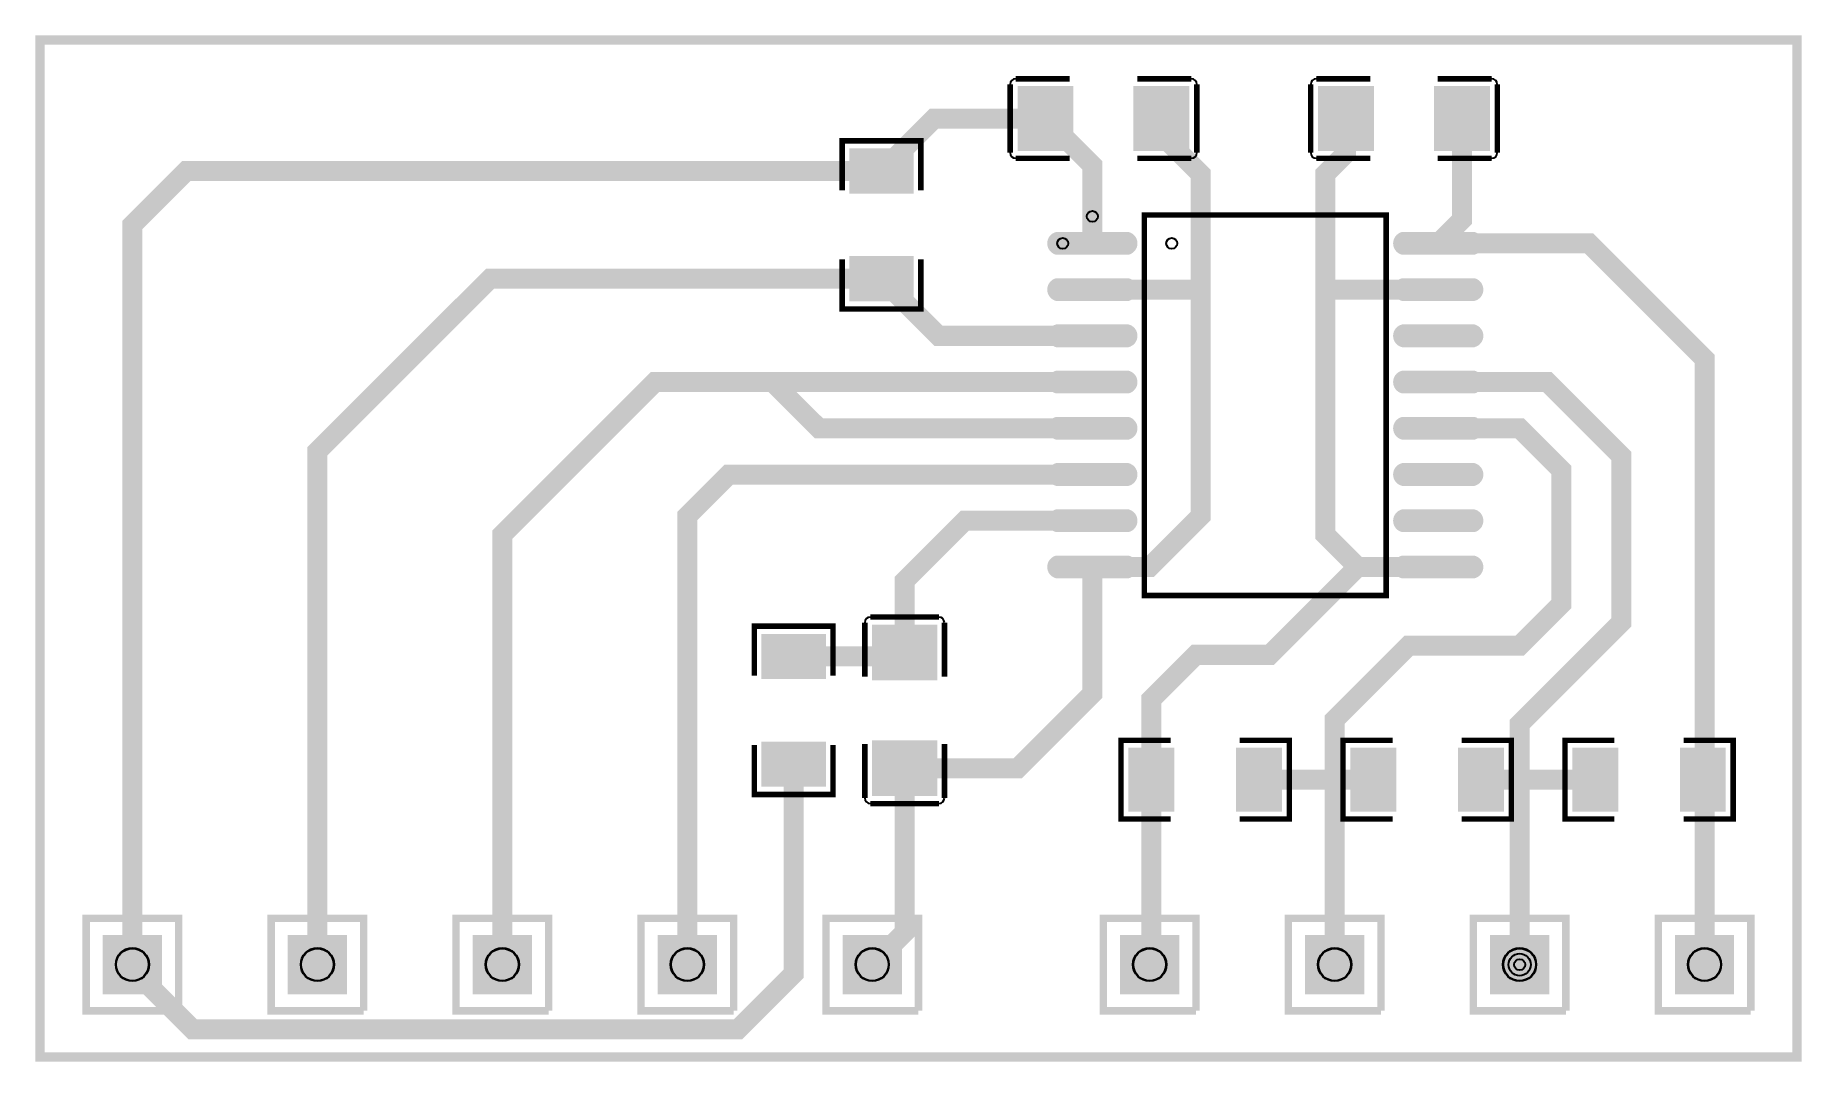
# Model space of a CAD drawing. Header units: millimetres. Extents: x 12.6 to 61.1, y 48.1 to 76.3.
import ezdxf

# ---------------------------------------------------------------- set-up
doc = ezdxf.new("R2010")
doc.units = ezdxf.units.MM
for name, color, linetype, true_color in [('BoardOutLine', 7, 'Continuous', 0xff00ff), ('BottomSolderMaskLayer', 7, 'Continuous', 0xaa00ff), ('Document', 7, 'Continuous', 0xffffff), ('Hole', 7, 'Continuous', 0x222222), ('Multi-Layer', 7, 'Continuous', 0xc0c0c0), ('TopLayer', 7, 'Continuous', 0xff0000), ('TopPasteMaskLayer', 7, 'Continuous', 0x808080), ('TopSilkLayer', 7, 'Continuous', 0xffcc00), ('TopSolderMaskLayer', 7, 'Continuous', 0x800080)]:
    doc.layers.add(name, color=color, linetype=linetype, true_color=true_color)

msp = doc.modelspace()

# ---------------------------------------------------------------- hatches: boundary and pattern name
at = {"layer": 'BottomSolderMaskLayer'}
for points in [[(16.053, 51.613), (16.053, 49.987), (14.427, 49.987), (14.427, 51.613)], [(21.133, 51.613), (21.133, 49.987), (19.507, 49.987), (19.507, 51.613)], [(26.213, 51.613), (26.213, 49.987), (24.587, 49.987), (24.587, 51.613)], [(31.293, 51.613), (31.293, 49.987), (29.667, 49.987), (29.667, 51.613)], [(36.373, 51.613), (36.373, 49.987), (34.747, 49.987), (34.747, 51.613)], [(43.993, 51.613), (43.993, 49.987), (42.367, 49.987), (42.367, 51.613)], [(49.073, 51.613), (49.073, 49.987), (47.447, 49.987), (47.447, 51.613)], [(54.153, 51.613), (54.153, 49.987), (52.527, 49.987), (52.527, 51.613)], [(59.233, 51.613), (59.233, 49.987), (57.607, 49.987), (57.607, 51.613)]]:
    msp.add_hatch(color=256, dxfattribs=at).paths.add_polyline_path(points)
at = {"layer": 'Multi-Layer'}
for points in [[(16.027, 51.588), (16.027, 50.013), (14.453, 50.013), (14.453, 51.588)], [(21.107, 51.588), (21.107, 50.013), (19.533, 50.013), (19.533, 51.588)], [(26.187, 51.588), (26.187, 50.013), (24.613, 50.013), (24.613, 51.588)], [(31.267, 51.588), (31.267, 50.013), (29.693, 50.013), (29.693, 51.588)], [(36.347, 51.588), (36.347, 50.013), (34.773, 50.013), (34.773, 51.588)], [(43.967, 51.588), (43.967, 50.013), (42.393, 50.013), (42.393, 51.588)], [(49.047, 51.588), (49.047, 50.013), (47.473, 50.013), (47.473, 51.588)], [(54.128, 51.588), (54.128, 50.013), (52.553, 50.013), (52.553, 51.588)], [(59.208, 51.588), (59.208, 50.013), (57.633, 50.013), (57.633, 51.588)]]:
    msp.add_hatch(color=256, dxfattribs=at).paths.add_polyline_path(points)
at = {"layer": 'TopLayer'}
for points in [[(41.06, 74.905), (41.06, 73.177), (39.575, 73.177), (39.575, 74.905)], [(42.76, 74.905), (42.76, 73.177), (44.245, 73.177), (44.245, 74.905)], [(49.315, 73.177), (49.315, 74.905), (47.83, 74.905), (47.83, 73.177)], [(51.015, 73.177), (51.015, 74.905), (52.5, 74.905), (52.5, 73.177)], [(36.665, 71.995), (34.964, 71.995), (34.964, 73.203), (36.665, 73.203)], [(42.518, 70.899, -0.785398), (42.518, 70.325), (40.692, 70.325, -0.785398), (40.692, 70.899)], [(52.019, 70.899, -0.785398), (52.019, 70.325), (50.192, 70.325, -0.785398), (50.192, 70.899)], [(36.665, 70.245), (34.964, 70.245), (34.964, 69.038), (36.665, 69.038)], [(42.518, 69.629, -0.785398), (42.518, 69.055), (40.692, 69.055, -0.785398), (40.692, 69.629)], [(52.019, 69.629, -0.785398), (52.019, 69.055), (50.192, 69.055, -0.785398), (50.192, 69.629)], [(42.518, 68.359, -0.785398), (42.518, 67.785), (40.692, 67.785, -0.785398), (40.692, 68.359)], [(52.019, 68.359, -0.785398), (52.019, 67.785), (50.192, 67.785, -0.785398), (50.192, 68.359)], [(42.518, 67.089, -0.785398), (42.518, 66.515), (40.692, 66.515, -0.785398), (40.692, 67.089)], [(52.019, 67.089, -0.785398), (52.019, 66.515), (50.192, 66.515, -0.785398), (50.192, 67.089)], [(42.518, 65.819, -0.785398), (42.518, 65.245), (40.692, 65.245, -0.785398), (40.692, 65.819)], [(52.019, 65.819, -0.785398), (52.019, 65.245), (50.192, 65.245, -0.785398), (50.192, 65.819)], [(42.518, 64.549, -0.785398), (42.518, 63.975), (40.692, 63.975, -0.785398), (40.692, 64.549)], [(52.019, 64.549, -0.785398), (52.019, 63.975), (50.192, 63.975, -0.785398), (50.192, 64.549)], [(42.518, 63.279, -0.785398), (42.518, 62.705), (40.692, 62.705, -0.785398), (40.692, 63.279)], [(52.019, 63.279, -0.785398), (52.019, 62.705), (50.192, 62.705, -0.785398), (50.192, 63.279)], [(42.518, 62.009, -0.785398), (42.518, 61.435), (40.692, 61.435, -0.785398), (40.692, 62.009)], [(52.019, 62.009, -0.785398), (52.019, 61.435), (50.192, 61.435, -0.785398), (50.192, 62.009)], [(32.551, 58.66), (34.252, 58.66), (34.252, 59.868), (32.551, 59.868)], [(37.313, 58.635), (35.585, 58.635), (35.585, 60.12), (37.313, 60.12)], [(32.551, 56.91), (34.252, 56.91), (34.252, 55.703), (32.551, 55.703)], [(37.313, 56.935), (35.585, 56.935), (35.585, 55.45), (37.313, 55.45)], [(43.829, 55.03), (43.829, 56.731), (42.622, 56.731), (42.622, 55.03)], [(45.579, 55.03), (45.579, 56.731), (46.787, 56.731), (46.787, 55.03)], [(49.925, 55.03), (49.925, 56.731), (48.718, 56.731), (48.718, 55.03)], [(51.675, 55.03), (51.675, 56.731), (52.883, 56.731), (52.883, 55.03)], [(56.021, 55.03), (56.021, 56.731), (54.814, 56.731), (54.814, 55.03)], [(57.771, 55.03), (57.771, 56.731), (58.979, 56.731), (58.979, 55.03)]]:
    msp.add_hatch(color=256, dxfattribs=at).paths.add_polyline_path(points)
at = {"layer": 'TopPasteMaskLayer'}
for points in [[(41.06, 74.805), (41.06, 74.435), (40.96, 74.335), (40.655, 74.335), (40.555, 74.235), (40.555, 73.847), (40.655, 73.747), (40.96, 73.747), (41.06, 73.647), (41.06, 73.277), (40.96, 73.177), (39.675, 73.177), (39.575, 73.277), (39.575, 74.805), (39.675, 74.905), (40.96, 74.905)], [(42.76, 74.805), (42.76, 74.435), (42.86, 74.335), (43.165, 74.335), (43.265, 74.235), (43.265, 73.847), (43.165, 73.747), (42.86, 73.747), (42.76, 73.647), (42.76, 73.277), (42.86, 73.177), (44.145, 73.177), (44.245, 73.277), (44.245, 74.805), (44.145, 74.905), (42.86, 74.905)], [(49.315, 73.277), (49.315, 73.647), (49.215, 73.747), (48.91, 73.747), (48.81, 73.847), (48.81, 74.235), (48.91, 74.335), (49.215, 74.335), (49.315, 74.435), (49.315, 74.805), (49.215, 74.905), (47.93, 74.905), (47.83, 74.805), (47.83, 73.277), (47.93, 73.177), (49.215, 73.177)], [(51.015, 73.277), (51.015, 73.647), (51.115, 73.747), (51.42, 73.747), (51.52, 73.847), (51.52, 74.235), (51.42, 74.335), (51.115, 74.335), (51.015, 74.435), (51.015, 74.805), (51.115, 74.905), (52.4, 74.905), (52.5, 74.805), (52.5, 73.277), (52.4, 73.177), (51.115, 73.177)], [(36.565, 71.995), (36.203, 71.995), (36.103, 72.095), (36.103, 72.306), (36.003, 72.406), (35.625, 72.406), (35.525, 72.306), (35.525, 72.095), (35.425, 71.995), (35.064, 71.995), (34.964, 72.095), (34.964, 73.103), (35.064, 73.203), (36.565, 73.203), (36.665, 73.103), (36.665, 72.095)], [(42.518, 70.899, -0.785398), (42.518, 70.325), (40.692, 70.325, -0.785398), (40.692, 70.899)], [(52.019, 70.899, -0.785398), (52.019, 70.325), (50.192, 70.325, -0.785398), (50.192, 70.899)], [(36.565, 70.245), (36.203, 70.245), (36.103, 70.145), (36.103, 69.935), (36.003, 69.835), (35.625, 69.835), (35.525, 69.935), (35.525, 70.145), (35.425, 70.245), (35.064, 70.245), (34.964, 70.145), (34.964, 69.138), (35.064, 69.038), (36.565, 69.038), (36.665, 69.138), (36.665, 70.145)], [(42.518, 69.629, -0.785398), (42.518, 69.055), (40.692, 69.055, -0.785398), (40.692, 69.629)], [(52.019, 69.629, -0.785398), (52.019, 69.055), (50.192, 69.055, -0.785398), (50.192, 69.629)], [(42.518, 68.359, -0.785398), (42.518, 67.785), (40.692, 67.785, -0.785398), (40.692, 68.359)], [(52.019, 68.359, -0.785398), (52.019, 67.785), (50.192, 67.785, -0.785398), (50.192, 68.359)], [(42.518, 67.089, -0.785398), (42.518, 66.515), (40.692, 66.515, -0.785398), (40.692, 67.089)], [(52.019, 67.089, -0.785398), (52.019, 66.515), (50.192, 66.515, -0.785398), (50.192, 67.089)], [(42.518, 65.819, -0.785398), (42.518, 65.245), (40.692, 65.245, -0.785398), (40.692, 65.819)], [(52.019, 65.819, -0.785398), (52.019, 65.245), (50.192, 65.245, -0.785398), (50.192, 65.819)], [(42.518, 64.549, -0.785398), (42.518, 63.975), (40.692, 63.975, -0.785398), (40.692, 64.549)], [(52.019, 64.549, -0.785398), (52.019, 63.975), (50.192, 63.975, -0.785398), (50.192, 64.549)], [(42.518, 63.279, -0.785398), (42.518, 62.705), (40.692, 62.705, -0.785398), (40.692, 63.279)], [(52.019, 63.279, -0.785398), (52.019, 62.705), (50.192, 62.705, -0.785398), (50.192, 63.279)], [(42.518, 62.009, -0.785398), (42.518, 61.435), (40.692, 61.435, -0.785398), (40.692, 62.009)], [(52.019, 62.009, -0.785398), (52.019, 61.435), (50.192, 61.435, -0.785398), (50.192, 62.009)], [(32.651, 58.66), (33.012, 58.66), (33.112, 58.76), (33.112, 58.971), (33.212, 59.071), (33.59, 59.071), (33.69, 58.971), (33.69, 58.76), (33.79, 58.66), (34.152, 58.66), (34.252, 58.76), (34.252, 59.768), (34.152, 59.868), (32.651, 59.868), (32.551, 59.768), (32.551, 58.76)], [(37.213, 58.635), (36.843, 58.635), (36.743, 58.735), (36.743, 59.04), (36.643, 59.14), (36.255, 59.14), (36.155, 59.04), (36.155, 58.735), (36.055, 58.635), (35.685, 58.635), (35.585, 58.735), (35.585, 60.02), (35.685, 60.12), (37.213, 60.12), (37.313, 60.02), (37.313, 58.735)], [(32.651, 56.91), (33.012, 56.91), (33.112, 56.81), (33.112, 56.6), (33.212, 56.5), (33.59, 56.5), (33.69, 56.6), (33.69, 56.81), (33.79, 56.91), (34.152, 56.91), (34.252, 56.81), (34.252, 55.803), (34.152, 55.703), (32.651, 55.703), (32.551, 55.803), (32.551, 56.81)], [(37.213, 56.935), (36.843, 56.935), (36.743, 56.835), (36.743, 56.53), (36.643, 56.43), (36.255, 56.43), (36.155, 56.53), (36.155, 56.835), (36.055, 56.935), (35.685, 56.935), (35.585, 56.835), (35.585, 55.55), (35.685, 55.45), (37.213, 55.45), (37.313, 55.55), (37.313, 56.835)], [(43.829, 55.13), (43.829, 55.491), (43.729, 55.591), (43.519, 55.591), (43.419, 55.691), (43.419, 56.069), (43.519, 56.169), (43.729, 56.169), (43.829, 56.269), (43.829, 56.631), (43.729, 56.731), (42.722, 56.731), (42.622, 56.631), (42.622, 55.13), (42.722, 55.03), (43.729, 55.03)], [(45.579, 55.13), (45.579, 55.491), (45.679, 55.591), (45.89, 55.591), (45.99, 55.691), (45.99, 56.069), (45.89, 56.169), (45.679, 56.169), (45.579, 56.269), (45.579, 56.631), (45.679, 56.731), (46.687, 56.731), (46.787, 56.631), (46.787, 55.13), (46.687, 55.03), (45.679, 55.03)], [(49.925, 55.13), (49.925, 55.491), (49.825, 55.591), (49.615, 55.591), (49.515, 55.691), (49.515, 56.069), (49.615, 56.169), (49.825, 56.169), (49.925, 56.269), (49.925, 56.631), (49.825, 56.731), (48.818, 56.731), (48.718, 56.631), (48.718, 55.13), (48.818, 55.03), (49.825, 55.03)], [(51.675, 55.13), (51.675, 55.491), (51.775, 55.591), (51.986, 55.591), (52.086, 55.691), (52.086, 56.069), (51.986, 56.169), (51.775, 56.169), (51.675, 56.269), (51.675, 56.631), (51.775, 56.731), (52.783, 56.731), (52.883, 56.631), (52.883, 55.13), (52.783, 55.03), (51.775, 55.03)], [(56.021, 55.13), (56.021, 55.491), (55.921, 55.591), (55.711, 55.591), (55.611, 55.691), (55.611, 56.069), (55.711, 56.169), (55.921, 56.169), (56.021, 56.269), (56.021, 56.631), (55.921, 56.731), (54.914, 56.731), (54.814, 56.631), (54.814, 55.13), (54.914, 55.03), (55.921, 55.03)], [(57.771, 55.13), (57.771, 55.491), (57.871, 55.591), (58.082, 55.591), (58.182, 55.691), (58.182, 56.069), (58.082, 56.169), (57.871, 56.169), (57.771, 56.269), (57.771, 56.631), (57.871, 56.731), (58.879, 56.731), (58.979, 56.631), (58.979, 55.13), (58.879, 55.03), (57.871, 55.03)]]:
    msp.add_hatch(color=256, dxfattribs=at).paths.add_polyline_path(points)
at = {"layer": 'TopSolderMaskLayer'}
for points in [[(41.085, 74.931), (41.085, 73.152), (39.55, 73.152), (39.55, 74.931)], [(42.735, 74.931), (42.735, 73.152), (44.27, 73.152), (44.27, 74.931)], [(49.34, 73.152), (49.34, 74.931), (47.805, 74.931), (47.805, 73.152)], [(50.99, 73.152), (50.99, 74.931), (52.525, 74.931), (52.525, 73.152)], [(36.7, 71.977), (34.928, 71.977), (34.928, 73.221), (36.7, 73.221)], [(42.599, 70.925, -0.785398), (42.599, 70.3), (40.611, 70.3, -0.785398), (40.611, 70.925)], [(52.099, 70.925, -0.785398), (52.099, 70.3), (50.111, 70.3, -0.785398), (50.111, 70.925)], [(36.7, 70.263), (34.928, 70.263), (34.928, 69.02), (36.7, 69.02)], [(42.599, 69.655, -0.785398), (42.599, 69.03), (40.611, 69.03, -0.785398), (40.611, 69.655)], [(52.099, 69.655, -0.785398), (52.099, 69.03), (50.111, 69.03, -0.785398), (50.111, 69.655)], [(42.599, 68.385, -0.785398), (42.599, 67.76), (40.611, 67.76, -0.785398), (40.611, 68.385)], [(52.099, 68.385, -0.785398), (52.099, 67.76), (50.111, 67.76, -0.785398), (50.111, 68.385)], [(42.599, 67.115, -0.785398), (42.599, 66.49), (40.611, 66.49, -0.785398), (40.611, 67.115)], [(52.099, 67.115, -0.785398), (52.099, 66.49), (50.111, 66.49, -0.785398), (50.111, 67.115)], [(42.599, 65.845, -0.785398), (42.599, 65.22), (40.611, 65.22, -0.785398), (40.611, 65.845)], [(52.099, 65.845, -0.785398), (52.099, 65.22), (50.111, 65.22, -0.785398), (50.111, 65.845)], [(42.599, 64.575, -0.785398), (42.599, 63.95), (40.611, 63.95, -0.785398), (40.611, 64.575)], [(52.099, 64.575, -0.785398), (52.099, 63.95), (50.111, 63.95, -0.785398), (50.111, 64.575)], [(42.599, 63.305, -0.785398), (42.599, 62.68), (40.611, 62.68, -0.785398), (40.611, 63.305)], [(52.099, 63.305, -0.785398), (52.099, 62.68), (50.111, 62.68, -0.785398), (50.111, 63.305)], [(42.599, 62.035, -0.785398), (42.599, 61.41), (40.611, 61.41, -0.785398), (40.611, 62.035)], [(52.099, 62.035, -0.785398), (52.099, 61.41), (50.111, 61.41, -0.785398), (50.111, 62.035)], [(32.515, 58.642), (34.287, 58.642), (34.287, 59.886), (32.515, 59.886)], [(37.343, 58.613), (35.556, 58.613), (35.556, 60.142), (37.343, 60.142)], [(32.515, 56.928), (34.287, 56.928), (34.287, 55.685), (32.515, 55.685)], [(37.343, 56.957), (35.556, 56.957), (35.556, 55.428), (37.343, 55.428)], [(43.854, 55.004), (43.854, 56.756), (42.596, 56.756), (42.596, 55.004)], [(45.554, 55.004), (45.554, 56.756), (46.812, 56.756), (46.812, 55.004)], [(49.95, 55.004), (49.95, 56.756), (48.692, 56.756), (48.692, 55.004)], [(51.65, 55.004), (51.65, 56.756), (52.908, 56.756), (52.908, 55.004)], [(56.047, 55.004), (56.047, 56.756), (54.788, 56.756), (54.788, 55.004)], [(57.746, 55.004), (57.746, 56.756), (59.004, 56.756), (59.004, 55.004)], [(16.053, 51.613), (16.053, 49.987), (14.427, 49.987), (14.427, 51.613)], [(21.133, 51.613), (21.133, 49.987), (19.507, 49.987), (19.507, 51.613)], [(26.213, 51.613), (26.213, 49.987), (24.587, 49.987), (24.587, 51.613)], [(31.293, 51.613), (31.293, 49.987), (29.667, 49.987), (29.667, 51.613)], [(36.373, 51.613), (36.373, 49.987), (34.747, 49.987), (34.747, 51.613)], [(43.993, 51.613), (43.993, 49.987), (42.367, 49.987), (42.367, 51.613)], [(49.073, 51.613), (49.073, 49.987), (47.447, 49.987), (47.447, 51.613)], [(54.153, 51.613), (54.153, 49.987), (52.527, 49.987), (52.527, 51.613)], [(59.233, 51.613), (59.233, 49.987), (57.607, 49.987), (57.607, 51.613)]]:
    msp.add_hatch(color=256, dxfattribs=at).paths.add_polyline_path(points)

# ---------------------------------------------------------------- linework, layer by layer
at = {"layer": 'BoardOutLine', "const_width": 0.254}
msp.add_lwpolyline([(12.7, 76.2), (60.96, 76.2), (60.96, 48.26), (12.7, 48.26), (12.7, 76.2)], close=True, dxfattribs=at)
at = {"layer": 'BottomSolderMaskLayer'}
for centre in [(15.24, 50.8), (20.32, 50.8), (25.4, 50.8), (30.48, 50.8), (35.56, 50.8), (43.18, 50.8), (48.26, 50.8), (53.34, 50.8), (58.42, 50.8)]:
    msp.add_circle(centre, 0.459, dxfattribs=at)
at = {"layer": 'Document'}
msp.add_circle((40.792, 70.612), 0.15, dxfattribs=at)
at = {"layer": 'Hole'}
msp.add_circle((53.34, 50.8), 0.152, dxfattribs=at)
at = {"layer": 'Multi-Layer'}
for centre, radius in [((15.24, 50.8), 0.445), ((20.32, 50.8), 0.445), ((25.4, 50.8), 0.445), ((30.48, 50.8), 0.445), ((35.56, 50.8), 0.445), ((43.18, 50.8), 0.445), ((48.26, 50.8), 0.445), ((53.34, 50.8), 0.445), ((53.34, 50.8), 0.305), ((58.42, 50.8), 0.445)]:
    msp.add_circle(centre, radius, dxfattribs=at)
at = {"layer": 'TopLayer', "const_width": 0.55}
for points in [[(35.814, 72.599), (37.256, 74.041), (40.318, 74.041)], [(40.318, 74.041), (41.605, 72.754), (41.605, 70.612)], [(41.605, 61.722), (43.18, 61.722), (44.577, 63.119), (44.577, 72.517), (43.503, 73.592), (43.503, 74.041)], [(48.573, 73.914), (48.573, 73.084), (48.006, 72.517), (48.006, 69.342), (51.105, 69.342)], [(51.105, 70.612), (51.758, 71.264), (51.758, 73.914)], [(35.814, 72.599), (16.719, 72.599), (15.24, 71.12), (15.24, 50.8)], [(58.42, 50.8), (58.42, 67.437), (55.245, 70.612), (51.105, 70.612)], [(20.32, 50.8), (20.32, 64.897), (25.064, 69.641), (35.814, 69.641)], [(35.814, 69.641), (37.383, 68.072), (41.605, 68.072)], [(41.605, 69.342), (44.323, 69.342)], [(51.105, 61.722), (48.895, 61.722), (48.006, 62.611), (48.006, 69.342)], [(25.4, 50.8), (25.4, 62.611), (29.591, 66.802), (41.605, 66.802)], [(41.605, 65.532), (34.092, 65.532), (32.822, 66.802)], [(51.105, 66.802), (54.102, 66.802), (56.134, 64.77), (56.134, 60.198), (53.34, 57.404), (53.34, 50.8)], [(51.105, 65.532), (53.34, 65.532), (54.483, 64.389), (54.483, 60.706), (53.34, 59.563), (50.292, 59.563), (48.26, 57.531), (48.26, 50.8)], [(41.605, 64.262), (31.623, 64.262), (30.48, 63.119), (30.48, 50.8)], [(36.449, 59.378), (36.449, 61.341), (38.1, 62.992), (41.605, 62.992)], [(41.605, 61.722), (41.605, 58.242), (39.555, 56.193), (36.449, 56.193)], [(43.225, 55.88), (43.225, 58.084), (44.45, 59.309), (46.482, 59.309), (48.895, 61.722)], [(51.105, 61.722), (49.403, 61.722)], [(36.449, 59.378), (36.335, 59.264), (33.401, 59.264)], [(33.401, 56.307), (33.401, 50.546), (31.877, 49.022), (16.891, 49.022), (15.24, 50.673), (15.24, 50.8)], [(35.56, 50.8), (36.449, 51.689), (36.449, 56.193)], [(43.18, 50.8), (43.225, 50.845), (43.225, 55.88)], [(46.183, 55.88), (48.26, 55.88)], [(49.321, 55.88), (48.26, 55.88)], [(52.279, 55.88), (53.34, 55.88)], [(53.34, 55.88), (55.418, 55.88)]]:
    msp.add_lwpolyline(points, dxfattribs=at)
at = {"layer": 'TopSilkLayer'}
for points, const_width in [([(40.984, 75.134), (39.499, 75.134)], 0.152), ([(42.836, 75.134), (44.321, 75.134)], 0.152), ([(47.754, 75.134), (49.239, 75.134)], 0.152), ([(52.576, 75.134), (51.091, 75.134)], 0.152), ([(39.346, 74.981), (39.346, 73.101)], 0.152), ([(44.474, 74.981), (44.474, 73.101)], 0.152), ([(47.601, 73.101), (47.601, 74.981)], 0.152), ([(52.729, 73.101), (52.729, 74.981)], 0.152), ([(36.893, 72.071), (36.893, 73.431), (34.735, 73.431), (34.735, 72.071)], 0.152), ([(39.499, 72.949), (40.984, 72.949)], 0.152), ([(44.321, 72.949), (42.836, 72.949)], 0.152), ([(49.239, 72.949), (47.754, 72.949)], 0.152), ([(51.091, 72.949), (52.576, 72.949)], 0.152), ([(36.893, 70.169), (36.893, 68.809), (34.735, 68.809), (34.735, 70.169)], 0.152), ([(32.322, 58.736), (32.322, 60.096), (34.48, 60.096), (34.48, 58.736)], 0.152), ([(35.356, 60.196), (35.356, 58.711)], 0.152), ([(37.389, 60.349), (35.509, 60.349)], 0.152), ([(37.542, 58.711), (37.542, 60.196)], 0.152), ([(32.322, 56.834), (32.322, 55.474), (34.48, 55.474), (34.48, 56.834)], 0.152), ([(35.356, 55.374), (35.356, 56.859)], 0.152), ([(37.542, 56.859), (37.542, 55.374)], 0.152), ([(43.753, 54.801), (42.393, 54.801), (42.393, 56.959), (43.753, 56.959)], 0.152), ([(45.655, 54.801), (47.015, 54.801), (47.015, 56.959), (45.655, 56.959)], 0.152), ([(49.849, 54.801), (48.489, 54.801), (48.489, 56.959), (49.849, 56.959)], 0.152), ([(51.751, 54.801), (53.111, 54.801), (53.111, 56.959), (51.751, 56.959)], 0.152), ([(55.945, 54.801), (54.585, 54.801), (54.585, 56.959), (55.945, 56.959)], 0.152), ([(57.847, 54.801), (59.207, 54.801), (59.207, 56.959), (57.847, 56.959)], 0.152), ([(37.389, 55.222), (35.509, 55.222)], 0.152), ([(16.51, 49.53), (13.97, 49.53), (13.97, 52.07), (16.51, 52.07), (16.51, 50.165)], 0.203), ([(21.59, 49.53), (19.05, 49.53), (19.05, 52.07), (21.59, 52.07), (21.59, 50.165)], 0.203), ([(26.67, 49.53), (24.13, 49.53), (24.13, 52.07), (26.67, 52.07), (26.67, 50.165)], 0.203), ([(31.75, 49.53), (29.21, 49.53), (29.21, 52.07), (31.75, 52.07), (31.75, 50.165)], 0.203), ([(36.83, 49.53), (34.29, 49.53), (34.29, 52.07), (36.83, 52.07), (36.83, 50.165)], 0.203), ([(44.45, 49.53), (41.91, 49.53), (41.91, 52.07), (44.45, 52.07), (44.45, 50.165)], 0.203), ([(49.53, 49.53), (46.99, 49.53), (46.99, 52.07), (49.53, 52.07), (49.53, 50.165)], 0.203), ([(54.61, 49.53), (52.07, 49.53), (52.07, 52.07), (54.61, 52.07), (54.61, 50.165)], 0.203), ([(59.69, 49.53), (57.15, 49.53), (57.15, 52.07), (59.69, 52.07), (59.69, 50.165)], 0.203), ([(16.51, 49.53), (16.51, 50.165)], 0.203), ([(21.59, 49.53), (21.59, 50.165)], 0.203), ([(26.67, 49.53), (26.67, 50.165)], 0.203), ([(31.75, 49.53), (31.75, 50.165)], 0.203), ([(36.83, 49.53), (36.83, 50.165)], 0.203), ([(44.45, 49.53), (44.45, 50.165)], 0.203), ([(49.53, 49.53), (49.53, 50.165)], 0.203), ([(54.61, 49.53), (54.61, 50.165)], 0.203), ([(59.69, 49.53), (59.69, 50.165)], 0.203)]:
    msp.add_lwpolyline(points, dxfattribs=dict(at, const_width=const_width))
at = {"layer": 'TopSilkLayer', "const_width": 0.152}
msp.add_lwpolyline([(43.034, 71.393), (49.677, 71.393), (49.677, 60.941), (43.034, 60.941), (43.034, 71.393)], close=True, dxfattribs=at)
at = {"layer": 'TopSilkLayer'}
for centre in [(41.605, 71.352), (43.786, 70.612)]:
    msp.add_circle(centre, 0.15, dxfattribs=at)
for centre, start, end in [((39.499, 74.981), 90, 180), ((44.321, 74.981), 0, 90), ((47.754, 74.981), 90, 180), ((52.576, 74.981), 0, 90), ((39.499, 73.101), 180, 270), ((44.321, 73.101), 270, 0), ((47.754, 73.101), 180, 270), ((52.576, 73.101), 270, 360), ((35.509, 60.196), 90, 180), ((37.389, 60.196), 0, 90), ((35.509, 55.374), 180, 270), ((37.389, 55.374), 270, 0)]:
    msp.add_arc(centre, 0.152, start, end, dxfattribs=at)
at = {"layer": 'TopSolderMaskLayer'}
for centre in [(15.24, 50.8), (20.32, 50.8), (25.4, 50.8), (30.48, 50.8), (35.56, 50.8), (43.18, 50.8), (48.26, 50.8), (53.34, 50.8), (58.42, 50.8)]:
    msp.add_circle(centre, 0.459, dxfattribs=at)

doc.saveas('drawing.dxf')
